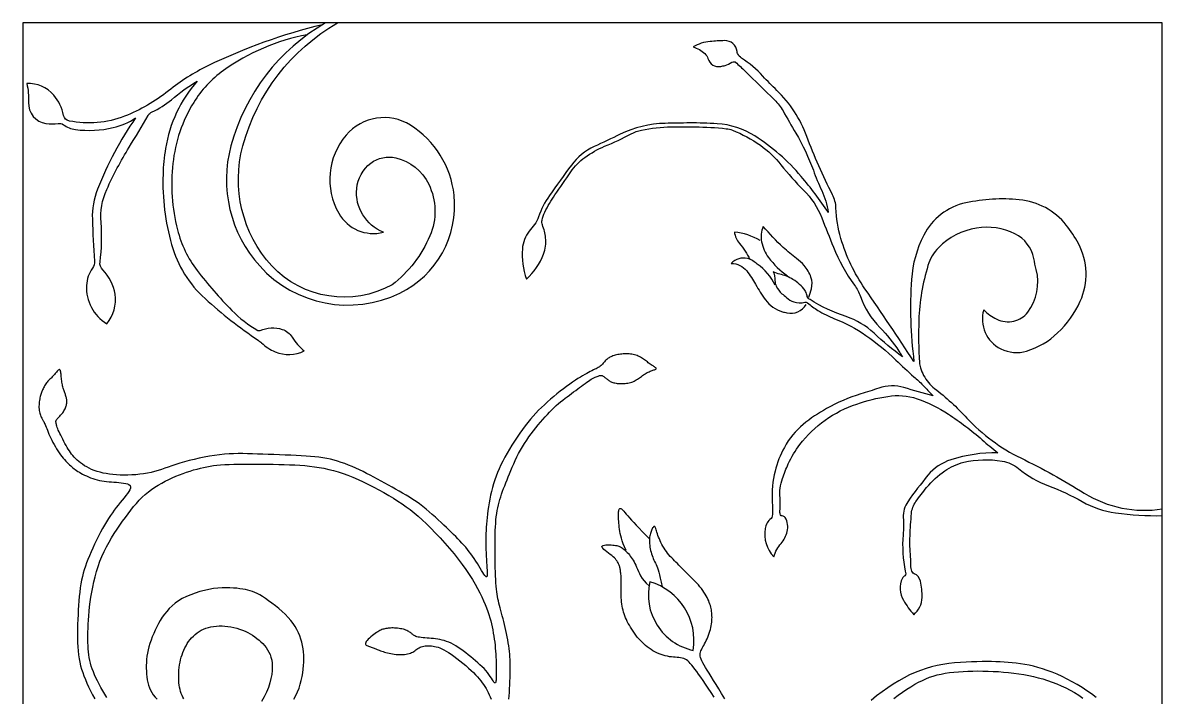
# Model space of a CAD drawing. Header units: millimetres. Extents: x 14385 to 129787, y 107826 to 186798.
# Drawn here: x 30829 to 31529, y 119371 to 119785 of the extents above; entities that cross this region are included whole.
import ezdxf

# ---------------------------------------------------------------- set-up
doc = ezdxf.new("R2010")
doc.units = ezdxf.units.MM
doc.header["$LTSCALE"] = 1000

msp = doc.modelspace()

# ---------------------------------------------------------------- linework, layer by layer
at = {"color": 252, "ltscale": 0.1}
msp.add_lwpolyline([(31528.71, 119784.86), (30828.71, 119784.86), (30828.71, 117984.86), (31528.71, 117984.86)], close=True, dxfattribs=at)
for points in [[(31014.74, 119784.86, 0.198228), (30956.56, 119709.3, 0.255461), (30974.26, 119635.48, 0.333348), (31060.27, 119618.8, 0.316035), (31093.66, 119678.96, 0.230091), (31066.85, 119721.94, 0.37252), (31027.38, 119715.87, 0.31512), (31022.83, 119667.84, 0.338837), (31050.24, 119656.21, -0.331589), (31033.84, 119683.02, -0.210988), (31042.54, 119698.67, -0.224138), (31057.95, 119701.9, -0.224394), (31078.07, 119685.76, -0.218352), (31078.82, 119653.97, -0.126222), (31055.62, 119623.93, -0.341791), (30981.61, 119635.48, -0.255461), (30963.9, 119709.3, -0.198228), (31022.08, 119784.86)], [(31012.77, 119783.7, 0.053703), (30942.35, 119758.35, 0.056036), (30918.22, 119743.06, -0.077374), (30891.15, 119727.47, -0.141553), (30857.31, 119724.53, -0.302668), (30853.81, 119728.01, 0.127658), (30847.74, 119740.43, 0.234006), (30831.12, 119747.51, -0.071904), (30832.28, 119735.95, 0.383441), (30842.97, 119722.95, 0.080891), (30850.37, 119723.04, -0.206571), (30853.64, 119722.26, 0.129923), (30861.02, 119719.28, 0.088731), (30884.31, 119720.49, 0.090902), (30898.03, 119726.45, 0.05805), (30874.63, 119682.57, 0.101313), (30871.44, 119664.27, 0.011371), (30872.8, 119638.46, -0.176456), (30871.6, 119634.17, 0.143119), (30867.86, 119623.57, 0.277935), (30880.35, 119600)], [(31003.46, 119777.52, 0.109004), (30951.97, 119755.5, 0.099954), (30933.7, 119735.9, 0.111345), (30920.91, 119698.48, 0.088647), (30923.75, 119657.7, 0.102736), (30935.84, 119632.72, 0.029474), (30957.08, 119608.24, 0.071664), (30973.09, 119595.96, 0.233503), (30974.52, 119595.89, -0.180556), (30988.09, 119596.56, -0.184276), (30994.2, 119591.69, 0.099029), (31001.65, 119583.38)], [(31240.5, 119770.01, -0.112051), (31247.73, 119765.92, -0.139733), (31249.62, 119762.88, 0.389476), (31257.49, 119758.05, 0.018725), (31260.19, 119758.69, 0.086831), (31264.31, 119760.63, -0.208404), (31265.91, 119760.96, -0.128606), (31266.57, 119760.63, -0.014185), (31272.51, 119755.12, 0.001068), (31290.52, 119737.53, -0.071211), (31295.75, 119730.75, 0.004149), (31303.62, 119717.09, -0.045393), (31314.4, 119694.24, 0.020224), (31319.5, 119681.85, -0.068905), (31323.55, 119668.42, 0.027995), (31306.87, 119690.53, 0.075386), (31278.46, 119715.35, 0.127422), (31255.29, 119722.87, 0.016582), (31238.45, 119723.34, 0.004803), (31223.39, 119723.1, 0.106875), (31195.71, 119716.39, -0.005032), (31179.68, 119708.83, 0.127563), (31165.78, 119697.49, 0.00368), (31152.21, 119678.69, 0.075332), (31145.61, 119665.61, -0.093297), (31143.06, 119660.98, 0.008283), (31139.81, 119656.9, 0.146067), (31135.64, 119646.02, 0.10361), (31138.08, 119627.49, 0.123376), (31148.62, 119642.78, 0.116055), (31149.89, 119652.73, 0.069083), (31147.92, 119660.72, -0.151067), (31147.69, 119663.67, -0.059792), (31149.39, 119668.5, -0.037471), (31155.67, 119679.11, 0.002301), (31165.4, 119693.22, -0.085106), (31174.07, 119702.16, -0.0593), (31186.16, 119708.98, 0.022291), (31202.46, 119716.64, -0.068341), (31208.74, 119718.91, -0.051566), (31227.2, 119720.91, -0.0026), (31241.8, 119720.9, -0.025747), (31260.9, 119719.81, -0.065368), (31264.63, 119718.9, -0.062571), (31281.82, 119709.63, -0.06982), (31294.5, 119697.6, 0.028416), (31308.33, 119682.12, -0.102518), (31319.53, 119665.1, 0.001018), (31326.72, 119647.07, 0.062592), (31339.64, 119623.77, -0.073845), (31343.3, 119616.82, 0.111806), (31355.3, 119597.64, -0.052548), (31366.86, 119583.26, -0.006557), (31369.13, 119579.63, -0.029142), (31351.67, 119594.17, 0.108109), (31334.55, 119604.37, -0.0592), (31312.36, 119614.82, -0.059263), (31311.39, 119615.6, -0.099779), (31310.66, 119616.72, -0.053384), (31310.38, 119617.73, 0.115802), (31309.26, 119620.42, 0.10007), (31301.86, 119627.25, 0.088986), (31293.71, 119630.4, -0.094805), (31289.79, 119631.97, -0.091494), (31290.8, 119626.53, 0.109277), (31291.58, 119623, 0.11291), (31295.12, 119618.47, -0.017691), (31297.86, 119616.06, 0.113782), (31302.3, 119613.46, 0.135513), (31309.14, 119613.24, -0.23716), (31310.82, 119612.85, 0.033581), (31317.17, 119608.24, 0.047298), (31327.44, 119603.08, -0.058249), (31346.67, 119592.87, -0.042476), (31365.05, 119577.73, 0.014992), (31376.18, 119567.48, -0.022911), (31381.65, 119562.29, -0.003581), (31387.93, 119555.66, -0.003331), (31370.07, 119560.79, 0.154008), (31354.63, 119560.49, -0.005678), (31343.51, 119556.88, 0.050488), (31322.41, 119547.88, 0.047307), (31308.18, 119538.17, 0.094923), (31296.6, 119524.09, 0.062014), (31290.83, 119509.44, 0.079335), (31289.11, 119491.05, -0.029757), (31289.17, 119481.92, -0.215256), (31288.4, 119480.44, 0.188108), (31284.73, 119474.17, 0.234051), (31290.09, 119456.94)], [(31419.03, 119608.6, 0.363825), (31429.62, 119584.55, 0.190922), (31445.43, 119583.26, 0.116536), (31464.44, 119594.36, 0.095148), (31478.32, 119613.79, 0.234658), (31477.25, 119649.22, 0.045636), (31469.76, 119660.6, 0.203671), (31440.92, 119676.19, 0.076103), (31408.03, 119674.27, 0.226099), (31382.18, 119654.41, 0.101628), (31374.69, 119627.2, 0.047865), (31376.19, 119576.82, 0.00625), (31346.06, 119621.49, -0.080897), (31331.32, 119652.44, -0.061383), (31328.3, 119671.12, 0.110316), (31326.17, 119679.24, -0.031049), (31310.36, 119715.1, 0.112861), (31291.93, 119743.36, -0.014016), (31283.42, 119752.06, 0.060463), (31270.29, 119763.19, -0.142051), (31267.88, 119766.02, -0.078793), (31267.56, 119767.18, 0.392994), (31259.8, 119773.89, 0.011619), (31250.99, 119773.36, 0.113918), (31240.5, 119770.01)], [(30880.35, 119600, 0.211052), (30885.4, 119618.09, 0.163418), (30877.82, 119633.1, -0.235293), (30876.16, 119637.98, 0.053568), (30876.78, 119662.2, -0.127609), (30880.32, 119682.52, -0.030886), (30894.06, 119708.41, 0.007179), (30905.66, 119727.96, -0.160302), (30908.1, 119730.14, 0.071697), (30920.04, 119737.58, -0.034706), (30935.79, 119749.08, 0.139456), (30916.4, 119707.72, 0.03279), (30914.86, 119691.68, 0.076492), (30920.17, 119648.58, 0.140957), (30940.73, 119615.43, 0.035244), (30973.27, 119589.92, -0.038664), (30975.35, 119588.26, 0.086672), (30983.78, 119582.78, 0.221831), (31001.65, 119583.38)], [(31283.64, 119659.71, 0.159018), (31282.59, 119650.29, 0.107678), (31286.86, 119640.7, 0.087095), (31298.56, 119629.5)], [(31311.57, 119616.34, 0.0129), (31313.18, 119621.44, 0.158492), (31312.94, 119628.62, 0.089723), (31308.79, 119635.73, 0.059461), (31304.07, 119640.08, -0.032798), (31295.84, 119646.91, -0.026119), (31283.64, 119659.71)], [(31419.03, 119608.6, 0.094873), (31427.03, 119602.82, 0.163642), (31437.58, 119601.63, 0.180395), (31446.09, 119607.07, 0.226806), (31451.36, 119633.26, -0.012916), (31449.83, 119640.06, 0.232628), (31438.26, 119655.2, 0.156801), (31414.6, 119658.77, 0.159656), (31391.29, 119646.7, 0.120674), (31384.82, 119635.81, 0.065002), (31379.2, 119602.25, 0.025658), (31379.59, 119576.11, 0.059638), (31380.19, 119572.91, 0.046766), (31382.15, 119568.25, 0.105195), (31388.85, 119560.31, -0.040817), (31408.73, 119542.1, 0.092955), (31441.85, 119517.55, -0.026383), (31480.86, 119495.98, 0.181172), (31528.71, 119486.3)], [(31281.76, 119651.04, 0.108292), (31265.85, 119656.3, 0.136462), (31269.01, 119649.31, -0.058788), (31275.39, 119639.53)], [(31290.87, 119623.68, 0.137398), (31279.97, 119636.68, -0.012196), (31277.31, 119638.6, 0.111501), (31273.89, 119640.15, 0.256398), (31263.99, 119637.11, -0.224266), (31273.44, 119632.42, -0.041548), (31278.88, 119624.22, 0.032167), (31284.97, 119614.65, 0.167274), (31295.36, 119607.41, 0.011291), (31298.12, 119606.7, 0.335268), (31309.89, 119611.89)], [(31290.09, 119456.94, -0.103198), (31294.61, 119465.13, 0.11504), (31298.36, 119472.33, 0.203309), (31297.06, 119480.98, 0.271201), (31295.27, 119481.93, -0.30084), (31294.22, 119482.57, -0.135567), (31293.88, 119484.52, 0.046736), (31293.92, 119493.04, -0.106293), (31295.39, 119504.89, -0.022804), (31299, 119513.94, -0.055943), (31306.1, 119525.83, -0.076366), (31321.56, 119540.8, -0.073706), (31341.08, 119550.69, -0.039279), (31360.05, 119555.41, -0.122939), (31378.13, 119553.97, -0.065627), (31397.38, 119544.54, -0.032493), (31418.05, 119528.78, 0.011234), (31427.68, 119520.78, 0.07872), (31398.93, 119516.46, 0.144328), (31384.78, 119506.92, 0.020138), (31372.44, 119490.71, 0.167919), (31369.66, 119480.98, -0.034746), (31369.51, 119470.39, 0.072916), (31370.89, 119447.96, -0.003698), (31371.2, 119446.45, -0.340464), (31370.59, 119445.25, 0.168822), (31369.08, 119443.74, 0.129672), (31367.73, 119436.8, 0.116975), (31369.77, 119430.14, 0.046353), (31376.11, 119421.31)], [(31376.11, 119421.31, 0.210654), (31381.16, 119431.87, 0.064168), (31380.18, 119441.98, 0.247773), (31376.34, 119446.45, -0.171361), (31375.2, 119447.43, -0.052038), (31374.6, 119448.82, -0.080627), (31374.32, 119450.63, 0.023947), (31374.1, 119456.86, -0.030487), (31373.81, 119469.7, -0.011781), (31374.66, 119483.44, -0.136045), (31377.42, 119490.86, -0.016677), (31384, 119499.35, -0.066262), (31395.15, 119509.64, -0.094523), (31406.77, 119514.89, -0.102697), (31430.34, 119515.63, -0.128827), (31440.47, 119511, 0.082594), (31458.79, 119500.48, -0.040586), (31479.56, 119490.78, 0.096191), (31500.09, 119483.83, 0.037771), (31528.71, 119482.13)]]:
    msp.add_lwpolyline(points, format="xyb", dxfattribs=at)
for points in [[(31127.36, 119369.41), (31127.49, 119371.44), (31127.62, 119373.6), (31127.74, 119375.84), (31127.86, 119378.12), (31127.97, 119380.39), (31128.07, 119382.61), (31128.14, 119384.73), (31128.19, 119386.73), (31128.22, 119388.6), (31128.21, 119390.38), (31128.18, 119392.1), (31128.12, 119393.77), (31128.02, 119395.42), (31127.88, 119397.07), (31127.71, 119398.76), (31127.5, 119400.49), (31127.25, 119402.27), (31126.97, 119404.09), (31126.65, 119405.94), (31126.31, 119407.8), (31125.94, 119409.67), (31125.54, 119411.54), (31125.12, 119413.41), (31124.68, 119415.25), (31124.23, 119417.07), (31123.77, 119418.86), (31123.31, 119420.6), (31122.85, 119422.29), (31122.41, 119423.92), (31121.99, 119425.48), (31121.59, 119426.97), (31121.22, 119428.38), (31120.89, 119429.74), (31120.58, 119431.08), (31120.31, 119432.45), (31120.06, 119433.87), (31119.84, 119435.39), (31119.65, 119437.02), (31119.48, 119438.82), (31119.35, 119440.81), (31119.23, 119442.97), (31119.14, 119445.26), (31119.06, 119447.68), (31119, 119450.18), (31118.95, 119452.75), (31118.92, 119455.35), (31118.89, 119457.97), (31118.87, 119460.57), (31118.87, 119463.14), (31118.87, 119465.68), (31118.9, 119468.16), (31118.94, 119470.59), (31119.01, 119472.94), (31119.11, 119475.22), (31119.25, 119477.4), (31119.42, 119479.48), (31119.63, 119481.47), (31119.88, 119483.38), (31120.17, 119485.23), (31120.51, 119487.01), (31120.89, 119488.74), (31121.31, 119490.44), (31121.78, 119492.11), (31122.3, 119493.77), (31122.86, 119495.43), (31123.46, 119497.1), (31124.1, 119498.78), (31124.78, 119500.49), (31125.48, 119502.24), (31126.22, 119504.05), (31126.97, 119505.91), (31127.75, 119507.84), (31128.56, 119509.84), (31129.4, 119511.88), (31130.29, 119513.96), (31131.22, 119516.06), (31132.22, 119518.18), (31133.29, 119520.29), (31134.43, 119522.39), (31135.65, 119524.47), (31136.94, 119526.52), (31138.29, 119528.53), (31139.68, 119530.5), (31141.1, 119532.43), (31142.54, 119534.31), (31143.99, 119536.14), (31145.42, 119537.91), (31146.84, 119539.61), (31148.24, 119541.25), (31149.62, 119542.83), (31150.99, 119544.34), (31152.35, 119545.79), (31153.71, 119547.17), (31155.07, 119548.49), (31156.42, 119549.75), (31157.78, 119550.94), (31159.15, 119552.07), (31160.5, 119553.16), (31161.86, 119554.2), (31163.2, 119555.21), (31164.52, 119556.19), (31165.83, 119557.15), (31167.11, 119558.1), (31168.37, 119559.04), (31169.6, 119559.96), (31170.79, 119560.87), (31171.95, 119561.74), (31173.07, 119562.58), (31174.15, 119563.37), (31175.18, 119564.1), (31176.16, 119564.78), (31177.09, 119565.38), (31177.97, 119565.91), (31178.79, 119566.38), (31179.57, 119566.79), (31180.28, 119567.14), (31180.95, 119567.43), (31181.56, 119567.68), (31182.11, 119567.88), (31182.61, 119568.03), (31183.06, 119568.14), (31183.48, 119568.2), (31183.86, 119568.22), (31184.22, 119568.2), (31184.56, 119568.12), (31184.9, 119568), (31185.24, 119567.83), (31185.58, 119567.62), (31185.94, 119567.37), (31186.31, 119567.08), (31186.69, 119566.78), (31187.08, 119566.45), (31187.47, 119566.12), (31187.88, 119565.8), (31188.3, 119565.48), (31188.73, 119565.18), (31189.17, 119564.89), (31189.63, 119564.63), (31190.13, 119564.39), (31190.65, 119564.16), (31191.21, 119563.96), (31191.81, 119563.78), (31192.46, 119563.63), (31193.17, 119563.5), (31193.92, 119563.39), (31194.7, 119563.31), (31195.51, 119563.26), (31196.34, 119563.23), (31197.18, 119563.23), (31198.03, 119563.27), (31198.86, 119563.33), (31199.68, 119563.43), (31200.49, 119563.56), (31201.28, 119563.72), (31202.05, 119563.92), (31202.8, 119564.15), (31203.53, 119564.42), (31204.25, 119564.73), (31204.94, 119565.07), (31205.62, 119565.46), (31206.28, 119565.87), (31206.92, 119566.31), (31207.55, 119566.77), (31208.17, 119567.23), (31208.78, 119567.68), (31209.38, 119568.13), (31209.98, 119568.56), (31210.58, 119568.96), (31211.17, 119569.33), (31211.77, 119569.68), (31212.36, 119570), (31212.94, 119570.3), (31213.53, 119570.57), (31214.12, 119570.82), (31214.7, 119571.04), (31215.28, 119571.25), (31215.84, 119571.44), (31216.36, 119571.61), (31216.83, 119571.78), (31217.22, 119571.95), (31217.53, 119572.12), (31217.73, 119572.3), (31217.8, 119572.49), (31217.74, 119572.7), (31217.56, 119572.92), (31217.27, 119573.17), (31216.88, 119573.44), (31216.43, 119573.74), (31215.91, 119574.06), (31215.36, 119574.41), (31214.78, 119574.78), (31214.2, 119575.19), (31213.61, 119575.61), (31213.01, 119576.06), (31212.41, 119576.52), (31211.81, 119576.98), (31211.2, 119577.44), (31210.59, 119577.89), (31209.98, 119578.33), (31209.36, 119578.75), (31208.74, 119579.15), (31208.11, 119579.52), (31207.46, 119579.87), (31206.78, 119580.18), (31206.08, 119580.47), (31205.35, 119580.72), (31204.58, 119580.94), (31203.77, 119581.12), (31202.93, 119581.27), (31202.06, 119581.38), (31201.17, 119581.45), (31200.27, 119581.5), (31199.36, 119581.51), (31198.46, 119581.49), (31197.57, 119581.45), (31196.69, 119581.38), (31195.84, 119581.29), (31195, 119581.17), (31194.2, 119581.03), (31193.42, 119580.86), (31192.67, 119580.68), (31191.95, 119580.47), (31191.27, 119580.24), (31190.63, 119579.99), (31190.02, 119579.72), (31189.45, 119579.43), (31188.91, 119579.11), (31188.39, 119578.78), (31187.9, 119578.41), (31187.44, 119578.02), (31187, 119577.61), (31186.58, 119577.16), (31186.17, 119576.7), (31185.76, 119576.22), (31185.35, 119575.74), (31184.92, 119575.26), (31184.47, 119574.79), (31183.99, 119574.34), (31183.47, 119573.91), (31182.91, 119573.51), (31182.29, 119573.13), (31181.62, 119572.76), (31180.89, 119572.39), (31180.1, 119572.01), (31179.25, 119571.6), (31178.33, 119571.16), (31177.34, 119570.67), (31176.29, 119570.13), (31175.15, 119569.52), (31173.93, 119568.85), (31172.63, 119568.09), (31171.24, 119567.25), (31169.75, 119566.31), (31168.17, 119565.27), (31166.48, 119564.11), (31164.69, 119562.85), (31162.81, 119561.48), (31160.87, 119560.03), (31158.9, 119558.5), (31156.9, 119556.91), (31154.9, 119555.28), (31152.94, 119553.62), (31151.02, 119551.95), (31149.16, 119550.27), (31147.37, 119548.57), (31145.62, 119546.85), (31143.91, 119545.08), (31142.24, 119543.25), (31140.58, 119541.34), (31138.93, 119539.35), (31137.28, 119537.26), (31135.63, 119535.05), (31133.97, 119532.74), (31132.33, 119530.36), (31130.73, 119527.92), (31129.16, 119525.45), (31127.65, 119522.96), (31126.21, 119520.49), (31124.86, 119518.04), (31123.6, 119515.64), (31122.44, 119513.28), (31121.37, 119510.95), (31120.38, 119508.64), (31119.48, 119506.34), (31118.65, 119504.04), (31117.9, 119501.73), (31117.22, 119499.41), (31116.61, 119497.05), (31116.06, 119494.68), (31115.57, 119492.31), (31115.14, 119489.96), (31114.76, 119487.63), (31114.43, 119485.35), (31114.15, 119483.13), (31113.91, 119480.99), (31113.7, 119478.93), (31113.53, 119476.94), (31113.4, 119475.01), (31113.29, 119473.1), (31113.22, 119471.21), (31113.18, 119469.32), (31113.17, 119467.4), (31113.18, 119465.43), (31113.22, 119463.41), (31113.28, 119461.36), (31113.36, 119459.3), (31113.44, 119457.27), (31113.54, 119455.29), (31113.63, 119453.4), (31113.73, 119451.63), (31113.83, 119450), (31113.91, 119448.55), (31113.97, 119447.29), (31113.99, 119446.24), (31113.97, 119445.42), (31113.88, 119444.84), (31113.71, 119444.52), (31113.45, 119444.48), (31113.09, 119444.74), (31112.61, 119445.3), (31112.03, 119446.13), (31111.35, 119447.18), (31110.6, 119448.41), (31109.77, 119449.78), (31108.89, 119451.24), (31107.97, 119452.75), (31107.01, 119454.26), (31106.04, 119455.74), (31105.05, 119457.19), (31104.03, 119458.6), (31102.99, 119459.98), (31101.91, 119461.34), (31100.81, 119462.68), (31099.68, 119464), (31098.5, 119465.31), (31097.29, 119466.62), (31096.04, 119467.92), (31094.74, 119469.24), (31093.39, 119470.57), (31091.98, 119471.94), (31090.51, 119473.35), (31088.98, 119474.8), (31087.38, 119476.32), (31085.71, 119477.9), (31083.97, 119479.53), (31082.17, 119481.18), (31080.31, 119482.86), (31078.41, 119484.52), (31076.46, 119486.16), (31074.48, 119487.76), (31072.46, 119489.3), (31070.42, 119490.76), (31068.36, 119492.15), (31066.27, 119493.49), (31064.17, 119494.77), (31062.04, 119496.03), (31059.89, 119497.25), (31057.73, 119498.47), (31055.55, 119499.68), (31053.35, 119500.9), (31051.14, 119502.12), (31048.91, 119503.34), (31046.68, 119504.56), (31044.45, 119505.75), (31042.21, 119506.93), (31039.97, 119508.08), (31037.73, 119509.2), (31035.5, 119510.28), (31033.27, 119511.31), (31031.04, 119512.3), (31028.82, 119513.22), (31026.59, 119514.09), (31024.37, 119514.88), (31022.14, 119515.59), (31019.91, 119516.23), (31017.67, 119516.77), (31015.4, 119517.24), (31013.08, 119517.63), (31010.68, 119517.97), (31008.18, 119518.25), (31005.55, 119518.5), (31002.77, 119518.71), (30999.82, 119518.89), (30996.68, 119519.07), (30993.38, 119519.23), (30989.98, 119519.38), (30986.51, 119519.52), (30983.02, 119519.65), (30979.56, 119519.77), (30976.17, 119519.89), (30972.91, 119520), (30969.79, 119520.1), (30966.8, 119520.19), (30963.91, 119520.24), (30961.07, 119520.25), (30958.26, 119520.2), (30955.43, 119520.08), (30952.56, 119519.88), (30949.6, 119519.57), (30946.54, 119519.16), (30943.4, 119518.65), (30940.23, 119518.06), (30937.06, 119517.4), (30933.93, 119516.68), (30930.9, 119515.92), (30927.99, 119515.13), (30925.25, 119514.33), (30922.71, 119513.53), (30920.34, 119512.74), (30918.1, 119511.96), (30915.96, 119511.21), (30913.87, 119510.51), (30911.8, 119509.84), (30909.71, 119509.24), (30907.55, 119508.7), (30905.3, 119508.24), (30902.97, 119507.85), (30900.59, 119507.54), (30898.17, 119507.3), (30895.73, 119507.13), (30893.31, 119507.04), (30890.92, 119507.01), (30888.58, 119507.06), (30886.31, 119507.17), (30884.12, 119507.36), (30882.01, 119507.61), (30879.98, 119507.93), (30878.03, 119508.32), (30876.15, 119508.77), (30874.36, 119509.3), (30872.65, 119509.89), (30871.02, 119510.55), (30869.47, 119511.26), (30868.01, 119512.03), (30866.64, 119512.83), (30865.35, 119513.67), (30864.15, 119514.54), (30863.04, 119515.41), (30862.02, 119516.3), (30861.09, 119517.19), (30860.24, 119518.08), (30859.45, 119518.99), (30858.71, 119519.93), (30858.01, 119520.9), (30857.33, 119521.91), (30856.66, 119522.97), (30855.99, 119524.09), (30855.3, 119525.28), (30854.61, 119526.51), (30853.92, 119527.77), (30853.25, 119529.03), (30852.61, 119530.28), (30852, 119531.48), (30851.45, 119532.63), (30850.96, 119533.7), (30850.54, 119534.66), (30850.19, 119535.53), (30849.9, 119536.31), (30849.66, 119537.01), (30849.48, 119537.63), (30849.33, 119538.18), (30849.23, 119538.67), (30849.15, 119539.1), (30849.1, 119539.48), (30849.08, 119539.81), (30849.1, 119540.12), (30849.15, 119540.41), (30849.25, 119540.7), (30849.4, 119540.99), (30849.6, 119541.29), (30849.86, 119541.62), (30850.19, 119541.99), (30850.57, 119542.39), (30850.98, 119542.82), (30851.43, 119543.29), (30851.89, 119543.78), (30852.36, 119544.29), (30852.81, 119544.83), (30853.25, 119545.38), (30853.65, 119545.95), (30854.02, 119546.53), (30854.35, 119547.12), (30854.65, 119547.72), (30854.91, 119548.32), (30855.14, 119548.92), (30855.33, 119549.51), (30855.49, 119550.09), (30855.6, 119550.67), (30855.68, 119551.23), (30855.72, 119551.79), (30855.74, 119552.34), (30855.72, 119552.88), (30855.67, 119553.41), (30855.59, 119553.94), (30855.49, 119554.47), (30855.36, 119555), (30855.21, 119555.52), (30855.04, 119556.05), (30854.86, 119556.58), (30854.67, 119557.11), (30854.48, 119557.65), (30854.28, 119558.2), (30854.08, 119558.76), (30853.88, 119559.33), (30853.7, 119559.92), (30853.51, 119560.53), (30853.34, 119561.16), (30853.18, 119561.82), (30853.03, 119562.52), (30852.89, 119563.26), (30852.76, 119564.04), (30852.65, 119564.87), (30852.56, 119565.72), (30852.47, 119566.59), (30852.38, 119567.44), (30852.3, 119568.26), (30852.22, 119569.03), (30852.13, 119569.74), (30852.02, 119570.35), (30851.91, 119570.86), (30851.78, 119571.26), (30851.63, 119571.55), (30851.46, 119571.74), (30851.26, 119571.83), (30851.03, 119571.82), (30850.77, 119571.7), (30850.48, 119571.49), (30850.15, 119571.19), (30849.78, 119570.81), (30849.39, 119570.36), (30848.98, 119569.87), (30848.54, 119569.35), (30848.1, 119568.82), (30847.65, 119568.29), (30847.19, 119567.78), (30846.74, 119567.31), (30846.28, 119566.86), (30845.84, 119566.43), (30845.39, 119566.01), (30844.96, 119565.59), (30844.53, 119565.16), (30844.1, 119564.7), (30843.69, 119564.21), (30843.28, 119563.68), (30842.89, 119563.12), (30842.51, 119562.53), (30842.14, 119561.92), (30841.79, 119561.31), (30841.45, 119560.69), (30841.14, 119560.07), (30840.85, 119559.48), (30840.59, 119558.9), (30840.35, 119558.33), (30840.12, 119557.76), (30839.92, 119557.18), (30839.73, 119556.59), (30839.56, 119555.96), (30839.39, 119555.29), (30839.24, 119554.57), (30839.09, 119553.79), (30838.95, 119552.96), (30838.83, 119552.1), (30838.74, 119551.2), (30838.68, 119550.29), (30838.65, 119549.38), (30838.66, 119548.48), (30838.71, 119547.6), (30838.82, 119546.75), (30838.96, 119545.94), (30839.15, 119545.17), (30839.36, 119544.44), (30839.6, 119543.76), (30839.85, 119543.13), (30840.1, 119542.55), (30840.35, 119542.03), (30840.6, 119541.57), (30840.84, 119541.14), (30841.08, 119540.73), (30841.33, 119540.32), (30841.57, 119539.88), (30841.83, 119539.39), (30842.11, 119538.83), (30842.4, 119538.17), (30842.72, 119537.41), (30843.06, 119536.55), (30843.43, 119535.59), (30843.84, 119534.55), (30844.29, 119533.43), (30844.78, 119532.25), (30845.32, 119531.02), (30845.91, 119529.74), (30846.55, 119528.43), (30847.24, 119527.1), (30847.97, 119525.77), (30848.74, 119524.44), (30849.52, 119523.14), (30850.33, 119521.87), (30851.14, 119520.66), (30851.96, 119519.51), (30852.77, 119518.44), (30853.57, 119517.45), (30854.36, 119516.53), (30855.14, 119515.67), (30855.91, 119514.86), (30856.67, 119514.11), (30857.41, 119513.41), (30858.13, 119512.75), (30858.84, 119512.12), (30859.54, 119511.53), (30860.25, 119510.95), (30860.99, 119510.4), (30861.76, 119509.85), (30862.58, 119509.31), (30863.46, 119508.76), (30864.42, 119508.2), (30865.46, 119507.64), (30866.58, 119507.06), (30867.78, 119506.49), (30869.03, 119505.94), (30870.34, 119505.41), (30871.68, 119504.92), (30873.06, 119504.47), (30874.47, 119504.09), (30875.88, 119503.76), (30877.32, 119503.49), (30878.76, 119503.28), (30880.22, 119503.1), (30881.7, 119502.95), (30883.18, 119502.83), (30884.69, 119502.72), (30886.21, 119502.61), (30887.74, 119502.5), (30889.23, 119502.36), (30890.65, 119502.18), (30891.94, 119501.94), (30893.06, 119501.61), (30893.95, 119501.18), (30894.59, 119500.63), (30894.9, 119499.93), (30894.87, 119499.08), (30894.53, 119498.09), (30893.92, 119496.97), (30893.09, 119495.74), (30892.09, 119494.42), (30890.96, 119493.04), (30889.77, 119491.6), (30888.54, 119490.13), (30887.33, 119488.63), (30886.13, 119487.11), (30884.94, 119485.53), (30883.76, 119483.89), (30882.57, 119482.18), (30881.38, 119480.36), (30880.18, 119478.44), (30878.96, 119476.39), (30877.73, 119474.2), (30876.48, 119471.9), (30875.25, 119469.53), (30874.03, 119467.1), (30872.84, 119464.65), (30871.71, 119462.21), (30870.63, 119459.82), (30869.63, 119457.5), (30868.72, 119455.27), (30867.89, 119453.12), (30867.14, 119451.02), (30866.47, 119448.93), (30865.86, 119446.83), (30865.32, 119444.69), (30864.84, 119442.48), (30864.42, 119440.18), (30864.04, 119437.75), (30863.71, 119435.2), (30863.43, 119432.56), (30863.18, 119429.84), (30862.97, 119427.05), (30862.79, 119424.21), (30862.64, 119421.33), (30862.52, 119418.44), (30862.41, 119415.53), (30862.34, 119412.65), (30862.31, 119409.79), (30862.31, 119406.98), (30862.37, 119404.23), (30862.49, 119401.57), (30862.68, 119399.01), (30862.94, 119396.58), (30863.28, 119394.26), (30863.71, 119392.06), (30864.22, 119389.93), (30864.81, 119387.84), (30865.5, 119385.77), (30866.28, 119383.68), (30867.15, 119381.54), (30868.12, 119379.32), (30869.18, 119377.01), (30870.33, 119374.6), (30871.56, 119372.15), (30872.87, 119369.67)], [(30880.42, 119370.49), (30879.15, 119372.55), (30877.92, 119374.62), (30876.74, 119376.67), (30875.62, 119378.7), (30874.59, 119380.67), (30873.65, 119382.58), (30872.81, 119384.42), (30872.06, 119386.22), (30871.39, 119387.99), (30870.81, 119389.73), (30870.3, 119391.46), (30869.88, 119393.19), (30869.53, 119394.94), (30869.25, 119396.71), (30869.03, 119398.51), (30868.88, 119400.36), (30868.78, 119402.27), (30868.72, 119404.24), (30868.7, 119406.29), (30868.72, 119408.43), (30868.77, 119410.67), (30868.83, 119413.01), (30868.93, 119415.46), (30869.07, 119418.01), (30869.24, 119420.65), (30869.47, 119423.39), (30869.76, 119426.22), (30870.12, 119429.13), (30870.55, 119432.12), (30871.06, 119435.19), (30871.66, 119438.31), (30872.35, 119441.47), (30873.14, 119444.65), (30874.03, 119447.82), (30875.03, 119450.98), (30876.14, 119454.09), (30877.36, 119457.13), (30878.71, 119460.1), (30880.15, 119462.99), (30881.69, 119465.8), (30883.29, 119468.54), (30884.94, 119471.19), (30886.63, 119473.77), (30888.34, 119476.28), (30890.04, 119478.71), (30891.73, 119481.07), (30893.42, 119483.35), (30895.11, 119485.55), (30896.81, 119487.67), (30898.53, 119489.69), (30900.29, 119491.62), (30902.09, 119493.44), (30903.94, 119495.15), (30905.86, 119496.76), (30907.84, 119498.25), (30909.86, 119499.65), (30911.94, 119500.96), (30914.05, 119502.18), (30916.2, 119503.32), (30918.37, 119504.39), (30920.56, 119505.39), (30922.77, 119506.34), (30924.98, 119507.22), (30927.18, 119508.05), (30929.37, 119508.82), (30931.54, 119509.53), (30933.68, 119510.18), (30935.77, 119510.77), (30937.81, 119511.3), (30939.8, 119511.77), (30941.77, 119512.18), (30943.76, 119512.54), (30945.81, 119512.84), (30947.97, 119513.1), (30950.26, 119513.31), (30952.74, 119513.49), (30955.45, 119513.62), (30958.4, 119513.71), (30961.58, 119513.78), (30964.92, 119513.81), (30968.39, 119513.82), (30971.95, 119513.81), (30975.53, 119513.78), (30979.11, 119513.74), (30982.62, 119513.68), (30986.05, 119513.62), (30989.37, 119513.54), (30992.61, 119513.44), (30995.78, 119513.3), (30998.88, 119513.11), (31001.92, 119512.87), (31004.92, 119512.57), (31007.87, 119512.2), (31010.8, 119511.74), (31013.72, 119511.2), (31016.63, 119510.56), (31019.54, 119509.82), (31022.48, 119508.96), (31025.46, 119508), (31028.48, 119506.91), (31031.56, 119505.69), (31034.71, 119504.34), (31037.9, 119502.87), (31041.1, 119501.31), (31044.29, 119499.68), (31047.44, 119497.99), (31050.53, 119496.27), (31053.51, 119494.53), (31056.37, 119492.81), (31059.08, 119491.1), (31061.68, 119489.39), (31064.19, 119487.64), (31066.66, 119485.82), (31069.11, 119483.88), (31071.58, 119481.8), (31074.12, 119479.55), (31076.74, 119477.08), (31079.49, 119474.38), (31082.31, 119471.47), (31085.19, 119468.41), (31088.06, 119465.22), (31090.89, 119461.96), (31093.64, 119458.66), (31096.26, 119455.37), (31098.72, 119452.13), (31100.97, 119448.98), (31103.02, 119445.93), (31104.89, 119442.97), (31106.58, 119440.13), (31108.1, 119437.39), (31109.47, 119434.76), (31110.69, 119432.25), (31111.78, 119429.86), (31112.75, 119427.59), (31113.61, 119425.43), (31114.37, 119423.36), (31115.04, 119421.36), (31115.63, 119419.42), (31116.15, 119417.52), (31116.62, 119415.64), (31117.04, 119413.78), (31117.42, 119411.9), (31117.77, 119410.02), (31118.08, 119408.13), (31118.36, 119406.25), (31118.61, 119404.38), (31118.82, 119402.52), (31119.01, 119400.68), (31119.17, 119398.85), (31119.3, 119397.05), (31119.4, 119395.29), (31119.48, 119393.56), (31119.54, 119391.88), (31119.58, 119390.25), (31119.61, 119388.69), (31119.62, 119387.19), (31119.62, 119385.76), (31119.62, 119384.43), (31119.6, 119383.19), (31119.56, 119382.09), (31119.5, 119381.14), (31119.4, 119380.37), (31119.26, 119379.8), (31119.07, 119379.46), (31118.83, 119379.37), (31118.52, 119379.55), (31118.15, 119379.96), (31117.71, 119380.59), (31117.19, 119381.39), (31116.58, 119382.34), (31115.88, 119383.4), (31115.08, 119384.54), (31114.18, 119385.73), (31113.17, 119386.93), (31112.06, 119388.15), (31110.86, 119389.37), (31109.58, 119390.6), (31108.24, 119391.83), (31106.83, 119393.06), (31105.39, 119394.29), (31103.9, 119395.5), (31102.39, 119396.71), (31100.86, 119397.89), (31099.33, 119399.03), (31097.79, 119400.13), (31096.26, 119401.16), (31094.75, 119402.11), (31093.25, 119402.97), (31091.79, 119403.72), (31090.37, 119404.37), (31088.98, 119404.9), (31087.62, 119405.35), (31086.27, 119405.71), (31084.94, 119406), (31083.62, 119406.24), (31082.31, 119406.43), (31080.98, 119406.59), (31079.65, 119406.72), (31078.33, 119406.84), (31077.04, 119406.96), (31075.79, 119407.07), (31074.6, 119407.18), (31073.49, 119407.31), (31072.48, 119407.44), (31071.59, 119407.6), (31070.83, 119407.79), (31070.19, 119408), (31069.64, 119408.23), (31069.17, 119408.48), (31068.75, 119408.76), (31068.37, 119409.04), (31068.01, 119409.35), (31067.63, 119409.66), (31067.24, 119409.99), (31066.82, 119410.31), (31066.36, 119410.64), (31065.85, 119410.97), (31065.3, 119411.28), (31064.7, 119411.58), (31064.04, 119411.86), (31063.31, 119412.11), (31062.52, 119412.34), (31061.67, 119412.54), (31060.78, 119412.7), (31059.87, 119412.84), (31058.94, 119412.95), (31058.02, 119413.04), (31057.11, 119413.1), (31056.24, 119413.13), (31055.41, 119413.14), (31054.63, 119413.12), (31053.88, 119413.08), (31053.17, 119413.01), (31052.49, 119412.92), (31051.84, 119412.81), (31051.2, 119412.67), (31050.58, 119412.51), (31049.98, 119412.33), (31049.38, 119412.12), (31048.76, 119411.87), (31048.14, 119411.57), (31047.48, 119411.22), (31046.79, 119410.81), (31046.05, 119410.33), (31045.25, 119409.77), (31044.39, 119409.13), (31043.5, 119408.43), (31042.61, 119407.69), (31041.76, 119406.93), (31040.97, 119406.17), (31040.3, 119405.45), (31039.76, 119404.77), (31039.4, 119404.17), (31039.24, 119403.65), (31039.27, 119403.22), (31039.45, 119402.86), (31039.75, 119402.56), (31040.16, 119402.3), (31040.65, 119402.08), (31041.18, 119401.88), (31041.73, 119401.69), (31042.27, 119401.5), (31042.82, 119401.3), (31043.37, 119401.1), (31043.92, 119400.9), (31044.49, 119400.68), (31045.07, 119400.46), (31045.68, 119400.23), (31046.32, 119399.98), (31046.98, 119399.73), (31047.68, 119399.46), (31048.42, 119399.19), (31049.2, 119398.92), (31050.02, 119398.65), (31050.88, 119398.38), (31051.79, 119398.12), (31052.75, 119397.88), (31053.75, 119397.64), (31054.79, 119397.43), (31055.86, 119397.24), (31056.96, 119397.08), (31058.05, 119396.95), (31059.15, 119396.85), (31060.23, 119396.8), (31061.28, 119396.78), (31062.31, 119396.82), (31063.29, 119396.9), (31064.24, 119397.02), (31065.15, 119397.2), (31066.01, 119397.42), (31066.83, 119397.69), (31067.6, 119398), (31068.33, 119398.36), (31069.01, 119398.76), (31069.65, 119399.19), (31070.27, 119399.63), (31070.88, 119400.08), (31071.49, 119400.52), (31072.13, 119400.93), (31072.79, 119401.3), (31073.5, 119401.61), (31074.27, 119401.85), (31075.1, 119402.03), (31075.96, 119402.15), (31076.87, 119402.21), (31077.81, 119402.22), (31078.77, 119402.17), (31079.75, 119402.09), (31080.74, 119401.96), (31081.73, 119401.78), (31082.75, 119401.56), (31083.8, 119401.26), (31084.9, 119400.87), (31086.08, 119400.38), (31087.34, 119399.76), (31088.72, 119399), (31090.21, 119398.08), (31091.84, 119397), (31093.57, 119395.77), (31095.37, 119394.43), (31097.2, 119393), (31099.02, 119391.52), (31100.8, 119390.03), (31102.51, 119388.54), (31104.1, 119387.1), (31105.55, 119385.72), (31106.86, 119384.4), (31108.05, 119383.14), (31109.12, 119381.91), (31110.1, 119380.71), (31111, 119379.52), (31111.82, 119378.34), (31112.59, 119377.15), (31113.31, 119375.94), (31113.98, 119374.7), (31114.62, 119373.43), (31115.23, 119372.12), (31115.81, 119370.76), (31116.37, 119369.35)], [(31199.42, 119460.78), (31198.45, 119462.89), (31197.65, 119464.81), (31197, 119466.58), (31196.49, 119468.21), (31196.09, 119469.72), (31195.78, 119471.15), (31195.53, 119472.5), (31195.34, 119473.82), (31195.17, 119475.1), (31195.03, 119476.36), (31194.92, 119477.58), (31194.83, 119478.75), (31194.77, 119479.87), (31194.72, 119480.93), (31194.7, 119481.92), (31194.71, 119482.84), (31194.73, 119483.68), (31194.78, 119484.42), (31194.85, 119485.07), (31194.95, 119485.61), (31195.09, 119486.04), (31195.27, 119486.36), (31195.49, 119486.55), (31195.75, 119486.6), (31196.06, 119486.52), (31196.43, 119486.3), (31196.86, 119485.94), (31197.37, 119485.44), (31197.97, 119484.79), (31198.67, 119484.01), (31199.48, 119483.09), (31200.4, 119482.02), (31201.45, 119480.81), (31202.65, 119479.45), (31204.01, 119477.93), (31205.56, 119476.25), (31207.32, 119474.39), (31209.29, 119472.35), (31211.52, 119470.12), (31214, 119467.7)], [(31259.93, 119369.69), (31258.04, 119372.83), (31256.26, 119375.75), (31254.6, 119378.46), (31253.05, 119380.96), (31251.63, 119383.25), (31250.34, 119385.33), (31249.18, 119387.21), (31248.16, 119388.9), (31247.29, 119390.39), (31246.55, 119391.72), (31245.95, 119392.9), (31245.49, 119393.95), (31245.16, 119394.91), (31244.95, 119395.79), (31244.87, 119396.62), (31244.91, 119397.42), (31245.07, 119398.21), (31245.33, 119399.01), (31245.68, 119399.82), (31246.09, 119400.65), (31246.56, 119401.51), (31247.06, 119402.4), (31247.59, 119403.34), (31248.11, 119404.33), (31248.62, 119405.37), (31249.12, 119406.47), (31249.59, 119407.59), (31250.03, 119408.75), (31250.44, 119409.92), (31250.81, 119411.09), (31251.14, 119412.25), (31251.43, 119413.39), (31251.66, 119414.51), (31251.84, 119415.59), (31251.97, 119416.65), (31252.07, 119417.68), (31252.12, 119418.68), (31252.14, 119419.66), (31252.12, 119420.61), (31252.08, 119421.54), (31252, 119422.45), (31251.9, 119423.34), (31251.77, 119424.22), (31251.59, 119425.11), (31251.38, 119426), (31251.13, 119426.9), (31250.83, 119427.82), (31250.48, 119428.77), (31250.08, 119429.76), (31249.63, 119430.77), (31249.12, 119431.81), (31248.54, 119432.88), (31247.91, 119433.97), (31247.21, 119435.07), (31246.44, 119436.18), (31245.61, 119437.31), (31244.7, 119438.43), (31243.73, 119439.56), (31242.72, 119440.69), (31241.67, 119441.8), (31240.6, 119442.91), (31239.53, 119443.99), (31238.47, 119445.05), (31237.43, 119446.09), (31236.42, 119447.09), (31235.44, 119448.07), (31234.49, 119449.03), (31233.56, 119449.96), (31232.65, 119450.88), (31231.75, 119451.78), (31230.87, 119452.67), (31229.98, 119453.56), (31229.1, 119454.44), (31228.23, 119455.33), (31227.36, 119456.23), (31226.51, 119457.14), (31225.68, 119458.08), (31224.88, 119459.05), (31224.1, 119460.05), (31223.36, 119461.09), (31222.66, 119462.18), (31221.99, 119463.3), (31221.37, 119464.45), (31220.79, 119465.6), (31220.26, 119466.74), (31219.77, 119467.87), (31219.32, 119468.96), (31218.93, 119470.01), (31218.59, 119471), (31218.29, 119471.91), (31218.02, 119472.75), (31217.79, 119473.5), (31217.57, 119474.15), (31217.37, 119474.68), (31217.17, 119475.1), (31216.97, 119475.38), (31216.77, 119475.53), (31216.55, 119475.54), (31216.33, 119475.44), (31216.11, 119475.23), (31215.88, 119474.93), (31215.64, 119474.56), (31215.41, 119474.11), (31215.17, 119473.61), (31214.93, 119473.07), (31214.7, 119472.48), (31214.48, 119471.85), (31214.28, 119471.17), (31214.1, 119470.44), (31213.95, 119469.66), (31213.83, 119468.82), (31213.75, 119467.92), (31213.71, 119466.97), (31213.72, 119465.97), (31213.77, 119464.94), (31213.86, 119463.88), (31214, 119462.81), (31214.18, 119461.74), (31214.4, 119460.68), (31214.66, 119459.64), (31214.97, 119458.64), (31215.31, 119457.67), (31215.68, 119456.71), (31216.07, 119455.78), (31216.48, 119454.85), (31216.9, 119453.92), (31217.32, 119452.99), (31217.75, 119452.04), (31218.16, 119451.07), (31218.58, 119450.01), (31219, 119448.81), (31219.44, 119447.4), (31219.89, 119445.72), (31220.37, 119443.71), (31220.88, 119441.3), (31221.43, 119438.43)], [(31253.4, 119370.59), (31251.58, 119373.46), (31249.85, 119376.11), (31248.22, 119378.57), (31246.69, 119380.82), (31245.26, 119382.88), (31243.93, 119384.74), (31242.71, 119386.42), (31241.59, 119387.92), (31240.58, 119389.24), (31239.66, 119390.39), (31238.81, 119391.38), (31238, 119392.23), (31237.21, 119392.94), (31236.41, 119393.52), (31235.6, 119393.99), (31234.74, 119394.35), (31233.82, 119394.61), (31232.83, 119394.8), (31231.79, 119394.94), (31230.7, 119395.04), (31229.56, 119395.13), (31228.39, 119395.22), (31227.18, 119395.35), (31225.95, 119395.52), (31224.7, 119395.75), (31223.43, 119396.05), (31222.15, 119396.42), (31220.87, 119396.85), (31219.6, 119397.34), (31218.33, 119397.9), (31217.09, 119398.51), (31215.86, 119399.18), (31214.67, 119399.91), (31213.5, 119400.69), (31212.37, 119401.52), (31211.27, 119402.41), (31210.19, 119403.35), (31209.15, 119404.34), (31208.14, 119405.37), (31207.17, 119406.45), (31206.22, 119407.57), (31205.31, 119408.73), (31204.44, 119409.92), (31203.61, 119411.12), (31202.82, 119412.34), (31202.07, 119413.56), (31201.37, 119414.77), (31200.71, 119415.96), (31200.11, 119417.14), (31199.56, 119418.3), (31199.05, 119419.45), (31198.59, 119420.59), (31198.18, 119421.75), (31197.81, 119422.91), (31197.49, 119424.1), (31197.2, 119425.32), (31196.96, 119426.57), (31196.76, 119427.84), (31196.6, 119429.12), (31196.47, 119430.41), (31196.36, 119431.69), (31196.29, 119432.94), (31196.25, 119434.17), (31196.22, 119435.34), (31196.22, 119436.47), (31196.23, 119437.54), (31196.26, 119438.56), (31196.29, 119439.54), (31196.31, 119440.48), (31196.34, 119441.37), (31196.35, 119442.24), (31196.34, 119443.07), (31196.32, 119443.87), (31196.28, 119444.64), (31196.22, 119445.39), (31196.15, 119446.1), (31196.07, 119446.78), (31195.99, 119447.43), (31195.9, 119448.04), (31195.82, 119448.63), (31195.74, 119449.17), (31195.65, 119449.7), (31195.56, 119450.2), (31195.45, 119450.68), (31195.33, 119451.16), (31195.17, 119451.64), (31194.99, 119452.13), (31194.76, 119452.64), (31194.49, 119453.16), (31194.17, 119453.71), (31193.78, 119454.28), (31193.31, 119454.89), (31192.77, 119455.52), (31192.13, 119456.18), (31191.39, 119456.87), (31190.54, 119457.6), (31189.58, 119458.37), (31188.57, 119459.15), (31187.55, 119459.93), (31186.59, 119460.69), (31185.75, 119461.41), (31185.08, 119462.08), (31184.66, 119462.67), (31184.54, 119463.16), (31184.76, 119463.54), (31185.27, 119463.82), (31186.03, 119464.01), (31186.95, 119464.12), (31188, 119464.17), (31189.1, 119464.17), (31190.19, 119464.13), (31191.21, 119464.07), (31192.11, 119463.99), (31192.91, 119463.89), (31193.62, 119463.77), (31194.25, 119463.62), (31194.84, 119463.44), (31195.39, 119463.21), (31195.93, 119462.94), (31196.48, 119462.61), (31197.05, 119462.23), (31197.64, 119461.79), (31198.25, 119461.29), (31198.86, 119460.74), (31199.49, 119460.15), (31200.11, 119459.51), (31200.74, 119458.82), (31201.35, 119458.09), (31201.95, 119457.33), (31202.53, 119456.52), (31203.1, 119455.66), (31203.66, 119454.75), (31204.21, 119453.77), (31204.75, 119452.74), (31205.28, 119451.64), (31205.81, 119450.46), (31206.33, 119449.21), (31206.9, 119447.89), (31207.54, 119446.51), (31208.3, 119445.08), (31209.23, 119443.61), (31210.37, 119442.11), (31211.75, 119440.59), (31213.43, 119439.05)], [(30995.24, 119369.32), (30996.47, 119371.58), (30997.53, 119373.89), (30998.44, 119376.22), (30999.2, 119378.58), (30999.82, 119380.94), (31000.33, 119383.28), (31000.73, 119385.59), (31001.03, 119387.86), (31001.25, 119390.07), (31001.37, 119392.23), (31001.41, 119394.33), (31001.35, 119396.4), (31001.19, 119398.43), (31000.94, 119400.43), (31000.58, 119402.41), (31000.12, 119404.37), (30999.55, 119406.32), (30998.86, 119408.26), (30998.05, 119410.19), (30997.1, 119412.11), (30996, 119414.01), (30994.74, 119415.91), (30993.31, 119417.79), (30991.71, 119419.67), (30989.92, 119421.53), (30987.99, 119423.35), (30985.96, 119425.13), (30983.88, 119426.83), (30981.79, 119428.42), (30979.74, 119429.9), (30977.78, 119431.24), (30975.94, 119432.41), (30974.27, 119433.41), (30972.72, 119434.24), (30971.27, 119434.93), (30969.87, 119435.5), (30968.48, 119435.96), (30967.04, 119436.35), (30965.54, 119436.68), (30963.91, 119436.98), (30962.13, 119437.25), (30960.2, 119437.5), (30958.13, 119437.69), (30955.92, 119437.82), (30953.58, 119437.87), (30951.12, 119437.81), (30948.54, 119437.63), (30945.87, 119437.32), (30943.1, 119436.86), (30940.27, 119436.25), (30937.43, 119435.5), (30934.61, 119434.62), (30931.86, 119433.6), (30929.21, 119432.46), (30926.71, 119431.2), (30924.39, 119429.83), (30922.29, 119428.35), (30920.39, 119426.77), (30918.67, 119425.11), (30917.12, 119423.36), (30915.7, 119421.55), (30914.41, 119419.68), (30913.21, 119417.75), (30912.09, 119415.79), (30911.04, 119413.79), (30910.05, 119411.77), (30909.12, 119409.73), (30908.27, 119407.69), (30907.49, 119405.65), (30906.8, 119403.61), (30906.2, 119401.6), (30905.7, 119399.62), (30905.29, 119397.66), (30904.98, 119395.75), (30904.75, 119393.86), (30904.61, 119392), (30904.54, 119390.17), (30904.55, 119388.36), (30904.62, 119386.58), (30904.75, 119384.82), (30904.93, 119383.07), (30905.19, 119381.35), (30905.52, 119379.67), (30905.95, 119378.02), (30906.49, 119376.43), (30907.15, 119374.9), (30907.95, 119373.43), (30908.9, 119372.03), (30910, 119370.72), (30911.25, 119369.49)], [(30927.74, 119369.6), (30927.13, 119370.66), (30926.59, 119371.77), (30926.11, 119372.94), (30925.7, 119374.15), (30925.35, 119375.41), (30925.06, 119376.73), (30924.83, 119378.1), (30924.66, 119379.53), (30924.54, 119381.01), (30924.49, 119382.54), (30924.49, 119384.1), (30924.54, 119385.69), (30924.66, 119387.29), (30924.83, 119388.9), (30925.06, 119390.5), (30925.34, 119392.08), (30925.69, 119393.64), (30926.09, 119395.16), (30926.55, 119396.65), (30927.07, 119398.11), (30927.65, 119399.53), (30928.29, 119400.91), (30928.99, 119402.24), (30929.76, 119403.54), (30930.59, 119404.78), (30931.49, 119405.97), (30932.45, 119407.11), (30933.49, 119408.18), (30934.59, 119409.18), (30935.76, 119410.11), (30937.01, 119410.96), (30938.33, 119411.72), (30939.72, 119412.38), (30941.18, 119412.96), (30942.71, 119413.43), (30944.29, 119413.82), (30945.93, 119414.1), (30947.62, 119414.29), (30949.35, 119414.39), (30951.12, 119414.38), (30952.92, 119414.27), (30954.74, 119414.07), (30956.56, 119413.78), (30958.38, 119413.4), (30960.17, 119412.94), (30961.94, 119412.4), (30963.66, 119411.79), (30965.32, 119411.11), (30966.91, 119410.36), (30968.44, 119409.55), (30969.89, 119408.69), (30971.27, 119407.76), (30972.59, 119406.78), (30973.85, 119405.75), (30975.04, 119404.67), (30976.17, 119403.54), (30977.24, 119402.35), (30978.23, 119401.11), (30979.14, 119399.79), (30979.94, 119398.37), (30980.63, 119396.84), (30981.19, 119395.19), (30981.62, 119393.39), (30981.88, 119391.44), (30981.98, 119389.31), (30981.9, 119387.03), (30981.63, 119384.6), (30981.16, 119382.04), (30980.48, 119379.37), (30979.58, 119376.61), (30978.43, 119373.76), (30977.05, 119370.85), (30975.41, 119367.9)], [(31488.08, 119370.54), (31485.32, 119372.61), (31482.44, 119374.61), (31479.48, 119376.54), (31476.45, 119378.39), (31473.38, 119380.14), (31470.28, 119381.78), (31467.18, 119383.3), (31464.11, 119384.69), (31461.08, 119385.95), (31458.12, 119387.06), (31455.22, 119388.03), (31452.39, 119388.87), (31449.62, 119389.59), (31446.9, 119390.21), (31444.25, 119390.73), (31441.64, 119391.16), (31439.09, 119391.52), (31436.58, 119391.81), (31434.1, 119392.04), (31431.6, 119392.22), (31429.07, 119392.35), (31426.47, 119392.43), (31423.78, 119392.47), (31420.97, 119392.48), (31418, 119392.46), (31414.87, 119392.41), (31411.59, 119392.32), (31408.19, 119392.18), (31404.71, 119391.96), (31401.16, 119391.65), (31397.6, 119391.24), (31394.03, 119390.7), (31390.5, 119390.03), (31387.03, 119389.21), (31383.61, 119388.22), (31380.23, 119387.08), (31376.88, 119385.76), (31373.55, 119384.27), (31370.21, 119382.59), (31366.86, 119380.73), (31363.5, 119378.67), (31360.09, 119376.42), (31356.68, 119373.99), (31353.26, 119371.39), (31349.86, 119368.63)], [(31363.79, 119369.76), (31366.53, 119371.78), (31369.21, 119373.69), (31371.83, 119375.47), (31374.34, 119377.09), (31376.76, 119378.55), (31379.08, 119379.84), (31381.35, 119380.98), (31383.59, 119381.98), (31385.83, 119382.86), (31388.1, 119383.61), (31390.43, 119384.27), (31392.84, 119384.83), (31395.36, 119385.3), (31397.98, 119385.71), (31400.7, 119386.03), (31403.5, 119386.29), (31406.39, 119386.49), (31409.35, 119386.62), (31412.36, 119386.7), (31415.43, 119386.73), (31418.55, 119386.7), (31421.7, 119386.63), (31424.86, 119386.5), (31428.04, 119386.32), (31431.22, 119386.08), (31434.38, 119385.78), (31437.52, 119385.42), (31440.62, 119385), (31443.67, 119384.51), (31446.68, 119383.96), (31449.65, 119383.32), (31452.57, 119382.61), (31455.46, 119381.82), (31458.32, 119380.93), (31461.15, 119379.95), (31463.95, 119378.87), (31466.72, 119377.68), (31469.46, 119376.39), (31472.17, 119374.99), (31474.84, 119373.48), (31477.46, 119371.85), (31480.03, 119370.12)]]:
    msp.add_lwpolyline(points, dxfattribs=at)
for centre, radius, start, end in [((31247.95, 119433.55), 34.95, 166.82826, 257.84942), ((31203.44, 119405.38), 37.63, 350.83883, 73.83884)]:
    msp.add_arc(centre, radius, start, end, dxfattribs=at)

doc.saveas('drawing.dxf')
